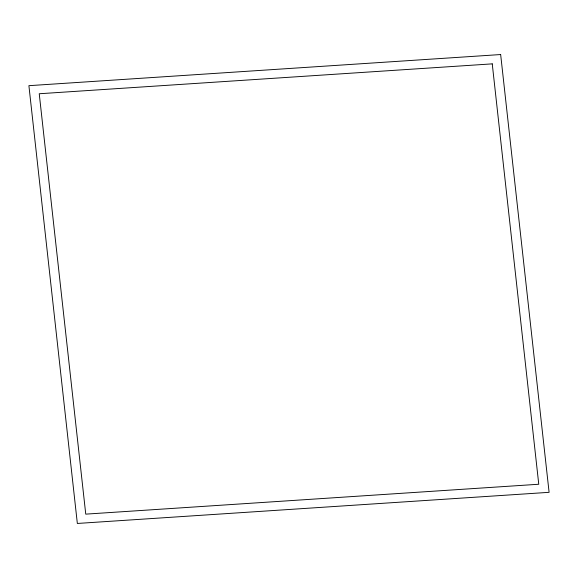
<?xml version="1.0" encoding="UTF-8"?>
<svg xmlns="http://www.w3.org/2000/svg" width="578" height="578" viewBox="0 0 578 578"><rect width="100%" height="100%" fill="white"/><g stroke="black" fill="none" stroke-linecap="round" stroke-linejoin="round"><path stroke-width="0.87" d="M500.656 54.542L28.9 85.674L77.344 523.458L549.1 492.326L500.656 54.542M492.246 63.862L39.239 93.752L85.754 514.138L538.761 484.248L492.246 63.862"/></g></svg>
